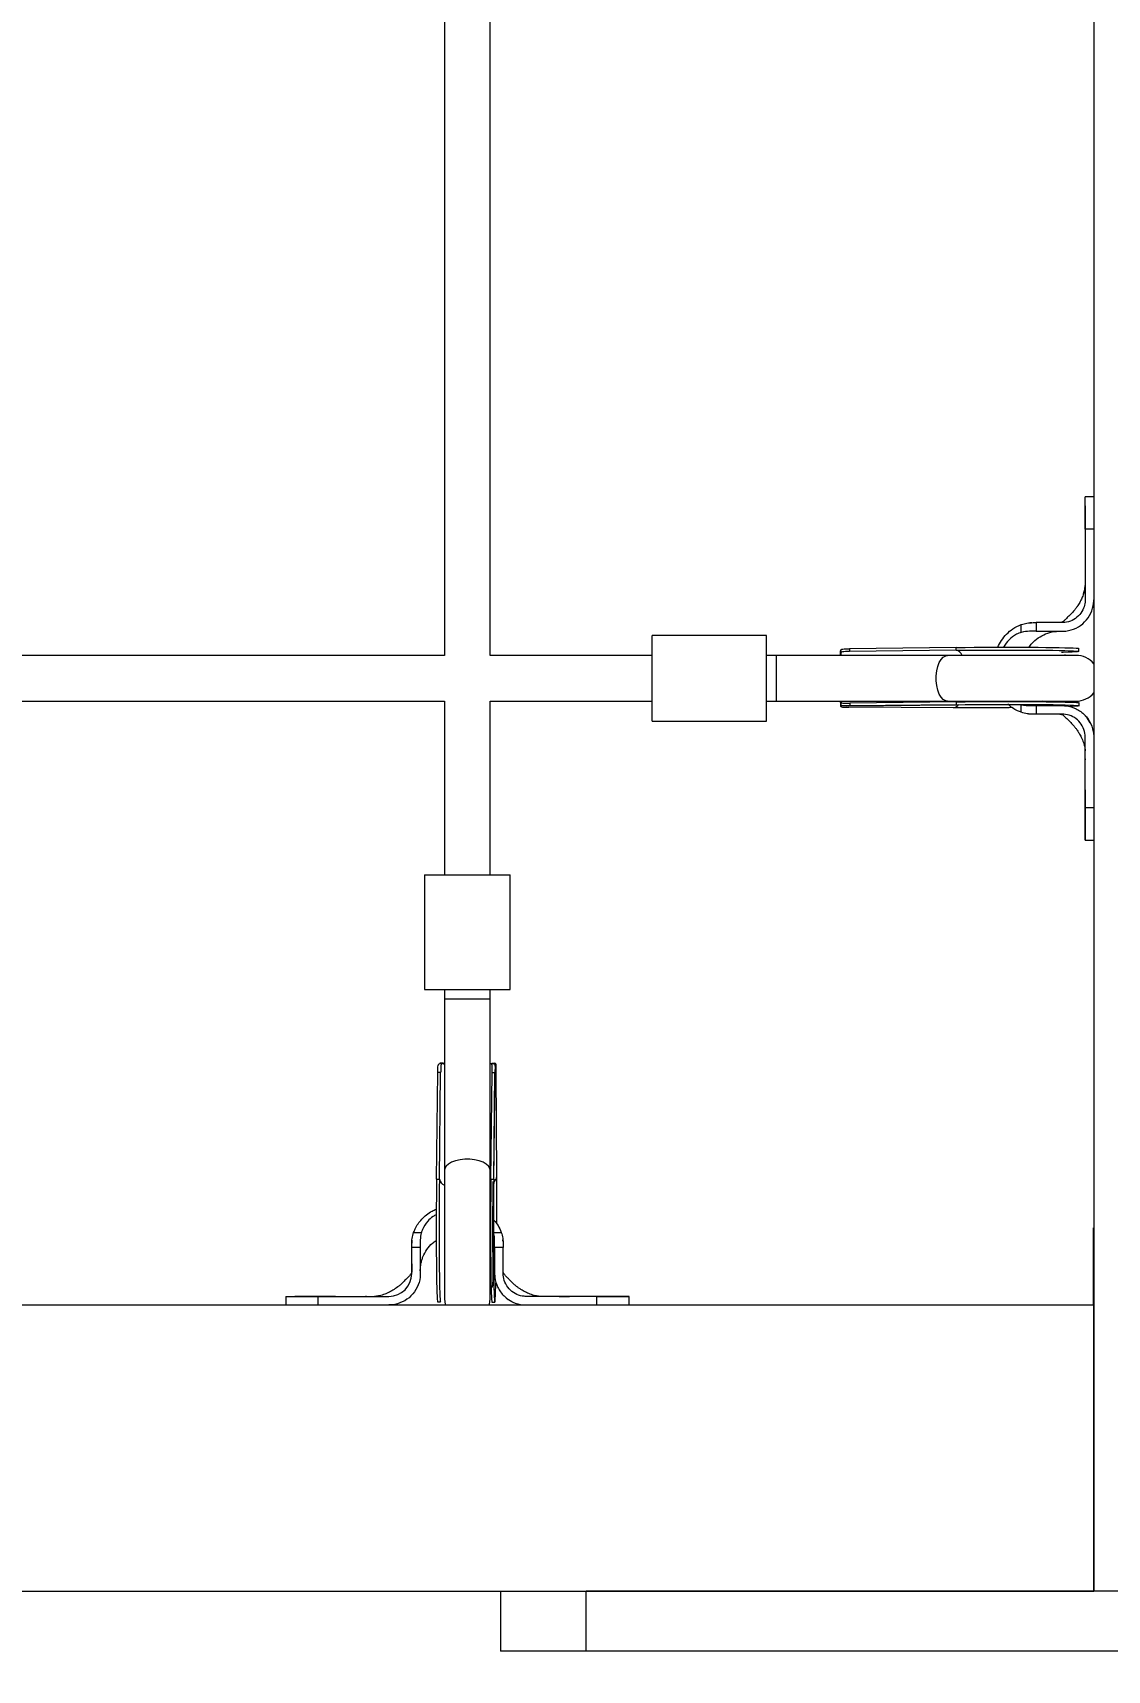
# Model space of a CAD drawing. Header units: millimetres. Extents: x -6879 to 7341, y -8047 to 7187.
# Drawn here: x -3356 to -2981, y -1564 to -991 of the extents above; entities that cross this region are included whole.
import ezdxf

# ---------------------------------------------------------------- set-up
doc = ezdxf.new("R2010")
doc.units = ezdxf.units.MM
for name, color, linetype in [('DIKOM_ОБЪЕКТ', 7, 'Continuous'), ('DIKOM_РАЗМЕР_ЗОНА', 7, 'Continuous'), ('DIKOM_РАЗМЕР_ОБЪЕКТА', 7, 'Continuous')]:
    doc.layers.add(name, color=color, linetype=linetype)
doc.styles.add('style1', font='arial.ttf', dxfattribs={"width": 0.8})
doc.dimstyles.new('1-50', dxfattribs={"dimtxt": 300, "dimasz": 200, "dimexe": 100, "dimexo": 0, "dimgap": 100, "dimtad": 0, "dimdec": 0, "dimtxsty": 'style1', "dimcen": 0, "dimclrd": 7, "dimclre": 7, "dimadec": 1, "dimazin": 2, "dimtfac": 1, "dimtdec": 0, "dimtmove": 1, "dimatfit": 3, "dimfxl": 0, "dimlwd": 25, "dimlwe": 18, "dimarcsym": 0})

# ---------------------------------------------------------------- blocks, each defined once
blk = doc.blocks.new('*D20')
at = {"layer": 'Defpoints', "color": 0, "transparency": 16777216}
for p in [(-335.47, 4138.44), (-5198.79, -5966.88), (-1568.13, -5966.88)]:
    blk.add_point(p, dxfattribs=at)
at = {"layer": 'DIKOM_РАЗМЕР_ОБЪЕКТА', "color": 7, "lineweight": 18, "transparency": 16777216}
for p, q in [((-335.47, 4138.44), (-5298.79, 4138.44)), ((-1568.13, -5966.88), (-5298.79, -5966.88))]:
    blk.add_line(p, q, dxfattribs=at)
at = {"layer": 'DIKOM_РАЗМЕР_ОБЪЕКТА', "color": 7, "lineweight": 25, "transparency": 16777216}
for p, q in [((-5198.79, 3938.44), (-5198.79, -81.84)), ((-5198.79, -5766.88), (-5198.79, -1161.62))]:
    blk.add_line(p, q, dxfattribs=at)
at = {"layer": 'DIKOM_РАЗМЕР_ОБЪЕКТА', "color": 7, "transparency": 16777216}
for points in [[(-5232.12, 3938.44), (-5165.46, 3938.44), (-5198.79, 4138.44)], [(-5232.12, -5766.88), (-5165.46, -5766.88), (-5198.79, -5966.88)]]:
    blk.add_solid(points, dxfattribs=at)
at = {"layer": 'DIKOM_РАЗМЕР_ОБЪЕКТА', "color": 0, "transparency": 16777216, "insert": (-5198.79, -621.73), "char_height": 300, "attachment_point": 5, "rotation": 90, "style": 'style1'}
blk.add_mtext('10100', dxfattribs=at)
blk = doc.blocks.new('*D19')
at = {"layer": 'Defpoints', "color": 0, "transparency": 16777216}
for p in [(5624.04, 6094.27), (-4435.35, 2864.29), (5624.04, -2640.11)]:
    blk.add_point(p, dxfattribs=at)
at = {"layer": 'DIKOM_РАЗМЕР_ОБЪЕКТА', "color": 7, "lineweight": 18, "transparency": 16777216}
for p, q in [((-4435.35, 2864.29), (-4435.35, 6194.27)), ((5624.04, -2640.11), (5624.04, 6194.27))]:
    blk.add_line(p, q, dxfattribs=at)
at = {"layer": 'DIKOM_РАЗМЕР_ОБЪЕКТА', "color": 7, "lineweight": 25, "transparency": 16777216}
for p, q in [((-4235.35, 6094.27), (2113.67, 6094.27)), ((5424.04, 6094.27), (3193.46, 6094.27))]:
    blk.add_line(p, q, dxfattribs=at)
at = {"layer": 'DIKOM_РАЗМЕР_ОБЪЕКТА', "color": 7, "transparency": 16777216}
for points in [[(-4235.35, 6127.6), (-4235.35, 6060.94), (-4435.35, 6094.27)], [(5424.04, 6127.6), (5424.04, 6060.94), (5624.04, 6094.27)]]:
    blk.add_solid(points, dxfattribs=at)
at = {"layer": 'DIKOM_РАЗМЕР_ОБЪЕКТА', "color": 0, "transparency": 16777216, "insert": (2653.56, 6094.27), "char_height": 300, "attachment_point": 5, "style": 'style1'}
blk.add_mtext('10100', dxfattribs=at)
blk = doc.blocks.new('*D18')
at = {"layer": 'Defpoints', "color": 0, "transparency": 16777216}
for p in [(-342.29, 5666.7), (-6681.79, -8047.27), (-1651.48, -8047.27)]:
    blk.add_point(p, dxfattribs=at)
at = {"layer": 'DIKOM_РАЗМЕР_ЗОНА', "color": 7, "lineweight": 18, "transparency": 16777216}
for p, q in [((-342.29, 5666.7), (-6781.79, 5666.7)), ((-1651.48, -8047.27), (-6781.79, -8047.27))]:
    blk.add_line(p, q, dxfattribs=at)
at = {"layer": 'DIKOM_РАЗМЕР_ЗОНА', "color": 7, "lineweight": 25, "transparency": 16777216}
for p, q in [((-6681.79, 5466.7), (-6681.79, -340.84)), ((-6681.79, -7847.27), (-6681.79, -1420.62))]:
    blk.add_line(p, q, dxfattribs=at)
at = {"layer": 'DIKOM_РАЗМЕР_ЗОНА', "color": 7, "transparency": 16777216}
for points in [[(-6715.12, 5466.7), (-6648.46, 5466.7), (-6681.79, 5666.7)], [(-6715.12, -7847.27), (-6648.46, -7847.27), (-6681.79, -8047.27)]]:
    blk.add_solid(points, dxfattribs=at)
at = {"layer": 'DIKOM_РАЗМЕР_ЗОНА', "color": 0, "transparency": 16777216, "insert": (-6681.79, -880.73), "char_height": 300, "attachment_point": 5, "rotation": 90, "style": 'style1'}
blk.add_mtext('13700', dxfattribs=at)
blk = doc.blocks.new('*D17')
at = {"layer": 'Defpoints', "color": 0, "transparency": 16777216}
for p in [(-5935.35, 6990.27), (-5935.35, 998.27), (7340.79, -2830.86)]:
    blk.add_point(p, dxfattribs=at)
at = {"layer": 'DIKOM_РАЗМЕР_ЗОНА', "color": 7, "lineweight": 18, "transparency": 16777216}
for p, q in [((-5935.35, 998.27), (-5935.35, 7090.27)), ((7340.79, -2830.86), (7340.79, 7090.27))]:
    blk.add_line(p, q, dxfattribs=at)
at = {"layer": 'DIKOM_РАЗМЕР_ЗОНА', "color": 7, "lineweight": 25, "transparency": 16777216}
for p, q in [((-5735.35, 6990.27), (2016.67, 6990.27)), ((7140.79, 6990.27), (3096.46, 6990.27))]:
    blk.add_line(p, q, dxfattribs=at)
at = {"layer": 'DIKOM_РАЗМЕР_ЗОНА', "color": 7, "transparency": 16777216}
for points in [[(-5735.35, 7023.6), (-5735.35, 6956.94), (-5935.35, 6990.27)], [(7140.79, 7023.6), (7140.79, 6956.94), (7340.79, 6990.27)]]:
    blk.add_solid(points, dxfattribs=at)
at = {"layer": 'DIKOM_РАЗМЕР_ЗОНА', "color": 0, "transparency": 16777216, "insert": (2556.56, 6990.27), "char_height": 300, "attachment_point": 5, "style": 'style1'}
blk.add_mtext('13300', dxfattribs=at)

msp = doc.modelspace()

# ---------------------------------------------------------------- linework, layer by layer
at = {"layer": 'DIKOM_ОБЪЕКТ', "color": 7, "linetype": 'Continuous', "lineweight": 15}
for p, q in [((-2985.35, -235.82), (-2985.35, -1535.82)), ((-3212.47, -924.7), (-3212.47, -1208.7)), ((-3196.47, -1208.7), (-3196.47, -924.7)), ((-2985.35, -1153.25), (-2988.35, -1153.25)), ((-2988.35, -1160.39), (-2988.35, -1153.27)), ((-2988.35, -1164.53), (-2988.35, -1189.24)), ((-2985.35, -1164.53), (-2988.35, -1164.53)), ((-3099.81, -1201.7), (-3139.81, -1201.7)), ((-3139.81, -1231.7), (-3139.81, -1201.7)), ((-3099.81, -1231.7), (-3099.81, -1201.7)), ((-3010.7, -1200.64), (-3010.7, -1197.92)), ((-3006.98, -1197.28), (-3007.7, -1197.3)), ((-3007, -1197.28), (-3007.7, -1197.34)), ((-3005.49, -1197.25), (-3005.49, -1200.25)), ((-2997.35, -1197.25), (-3005.49, -1197.25)), ((-3005.49, -1200.25), (-2997.35, -1200.25)), ((-2996.35, -1197.25), (-2997.35, -1197.25)), ((-2997.35, -1200.25), (-2996.35, -1200.25)), ((-3074.02, -1207.22), (-3074.02, -1208.27)), ((-3073.86, -1207), (-3073.85, -1208.06)), ((-3033.49, -1205.93), (-3070.76, -1206.37)), ((-3070.76, -1206.37), (-3070.75, -1207.37)), ((-3033.49, -1206.93), (-3070.75, -1207.37)), ((-3033.49, -1206.93), (-3033.49, -1205.93)), ((-2990.53, -1207.31), (-2990.53, -1206.31)), ((-3212.47, -1208.7), (-3496.47, -1208.7)), ((-3139.81, -1208.7), (-3196.47, -1208.7)), ((-3096.36, -1208.7), (-3099.81, -1208.7)), ((-3036.5, -1208.7), (-3096.36, -1208.7)), ((-3096.36, -1224.7), (-3096.36, -1208.7)), ((-2991.53, -1208.7), (-3036.5, -1208.7)), ((-3496.47, -1224.7), (-3212.47, -1224.7)), ((-3212.47, -1224.7), (-3212.47, -1285.47)), ((-3196.47, -1285.47), (-3196.47, -1224.7)), ((-3196.47, -1224.7), (-3139.81, -1224.7)), ((-3099.81, -1224.7), (-3096.36, -1224.7)), ((-3096.36, -1224.7), (-3036.5, -1224.7)), ((-3073.79, -1224.87), (-3073.79, -1225.94)), ((-3033.42, -1224.93), (-3070.68, -1225.37)), ((-3036.5, -1224.7), (-2991.53, -1224.7)), ((-3033.41, -1225.93), (-3033.42, -1224.93)), ((-3033.27, -1224.93), (-3032.68, -1224.77)), ((-3031.87, -1224.7), (-3031.98, -1224.91)), ((-3003.02, -1224.88), (-3003.36, -1224.7)), ((-3073.95, -1225.25), (-3073.95, -1226.3)), ((-3071.72, -1226.38), (-3033.33, -1225.93)), ((-3034.39, -1227.02), (-3071.07, -1226.83)), ((-3070.68, -1225.37), (-3070.68, -1226.37)), ((-3033.41, -1225.93), (-3070.68, -1226.37)), ((-3033.33, -1225.93), (-3033.41, -1225.93)), ((-3010.7, -1228.59), (-3010.7, -1225.87)), ((-3008.12, -1229.16), (-3007.43, -1229.19)), ((-3005.49, -1226.25), (-3005.49, -1229.25)), ((-3005.49, -1226.25), (-2997.35, -1226.25)), ((-2997.35, -1229.25), (-3005.49, -1229.25)), ((-2997.35, -1226.25), (-2996.35, -1226.25)), ((-2996.35, -1229.25), (-2997.35, -1229.25)), ((-2990.45, -1226.31), (-2990.46, -1225.31)), ((-2987.56, -1230.63), (-2988.31, -1229.82)), ((-2986.6, -1232.28), (-2987.65, -1230.52)), ((-3139.81, -1231.7), (-3099.81, -1231.7)), ((-2988.35, -1261.97), (-2988.35, -1237.25)), ((-2985.35, -1261.97), (-2988.35, -1261.97)), ((-2988.35, -1264.76), (-2988.35, -1266.03)), ((-2988.35, -1267.97), (-2988.35, -1273.24)), ((-2988.35, -1273.25), (-2985.35, -1273.25)), ((-3219.47, -1285.47), (-3219.47, -1325.47)), ((-3219.47, -1285.47), (-3204.47, -1285.47)), ((-3204.47, -1285.47), (-3189.47, -1285.47)), ((-3189.47, -1325.47), (-3189.47, -1285.47)), ((-3219.47, -1325.47), (-3204.47, -1325.47)), ((-3212.47, -1325.47), (-3212.47, -1328.92)), ((-3204.47, -1325.47), (-3189.47, -1325.47)), ((-3196.47, -1328.92), (-3196.47, -1325.47)), ((-3212.47, -1328.92), (-3212.47, -1388.79)), ((-3196.47, -1328.92), (-3212.47, -1328.92)), ((-3196.47, -1388.79), (-3196.47, -1328.92)), ((-3215.24, -1391.8), (-3214.8, -1354.53)), ((-3213.8, -1354.53), (-3214.8, -1354.53)), ((-3214.24, -1391.8), (-3213.8, -1354.53)), ((-3213.1, -1351.43), (-3214.17, -1351.43)), ((-3212.9, -1351.27), (-3213.95, -1351.26)), ((-3195.23, -1351.5), (-3196.29, -1351.5)), ((-3196.24, -1391.87), (-3195.8, -1354.6)), ((-3194.87, -1351.34), (-3195.93, -1351.33)), ((-3194.8, -1354.61), (-3195.8, -1354.6)), ((-3195.24, -1391.96), (-3194.79, -1353.54)), ((-3195.24, -1391.87), (-3194.8, -1354.61)), ((-3194.15, -1390.9), (-3194.34, -1354.22)), ((-3212.47, -1388.79), (-3212.47, -1433.76)), ((-3196.47, -1433.76), (-3196.47, -1388.79)), ((-3215.24, -1391.8), (-3214.24, -1391.8)), ((-3196.26, -1393.3), (-3196.47, -1393.41)), ((-3196.4, -1392.61), (-3196.24, -1392.02)), ((-3196.24, -1391.87), (-3195.24, -1391.87)), ((-3195.24, -1391.87), (-3195.24, -1391.96)), ((-3196.47, -1404.91), (-3196.34, -1405.02)), ((-3223.87, -1413.47), (-3223.89, -1414.17)), ((-3223.86, -1413.19), (-3223.87, -1413.97)), ((-3223.25, -1410.47), (-3220.53, -1410.47)), ((-3195.3, -1410.47), (-3192.59, -1410.47)), ((-3192, -1413.56), (-3192.01, -1412.99)), ((-2985.46, -1435.82), (-2985.46, -1408.82)), ((-2985.35, -1408.82), (-2985.46, -1408.82)), ((-3220.92, -1415.68), (-3223.92, -1415.68)), ((-3223.92, -1423.82), (-3223.92, -1415.68)), ((-3220.92, -1415.68), (-3220.92, -1423.82)), ((-3196.47, -1417.81), (-3196.32, -1418.09)), ((-3194.92, -1415.68), (-3194.92, -1423.82)), ((-3191.92, -1415.68), (-3194.92, -1415.68)), ((-3191.92, -1423.82), (-3191.92, -1415.68)), ((-3223.92, -1424.82), (-3223.92, -1423.82)), ((-3220.92, -1423.82), (-3220.92, -1424.82)), ((-3194.92, -1423.82), (-3194.92, -1424.82)), ((-3191.92, -1424.82), (-3191.92, -1423.82)), ((-2985.35, -1435.82), (-2985.35, -1421.89)), ((-2985.35, -1535.82), (-2985.35, -1425.82)), ((-4335.35, -1435.82), (-2985.35, -1435.82)), ((-3267.92, -1432.82), (-3267.92, -1435.82)), ((-3262.11, -1432.82), (-3264.84, -1432.82)), ((-3255.41, -1432.82), (-3262.04, -1432.82)), ((-3256.81, -1432.82), (-3257.21, -1432.82)), ((-3256.64, -1435.82), (-3256.64, -1432.82)), ((-3256.64, -1432.82), (-3231.92, -1432.82)), ((-3214.86, -1434.76), (-3213.86, -1434.76)), ((-3195.86, -1434.83), (-3194.86, -1434.83)), ((-3191.35, -1432.86), (-3191.03, -1433.16)), ((-3190.65, -1433.52), (-3188.89, -1434.57)), ((-3159.2, -1432.82), (-3183.92, -1432.82)), ((-3159.2, -1435.82), (-3159.2, -1432.82)), ((-3154.51, -1432.82), (-3151.4, -1432.82)), ((-3154.28, -1432.82), (-3152.04, -1432.82)), ((-3147.92, -1432.82), (-3153.2, -1432.82)), ((-3147.92, -1435.82), (-3147.92, -1432.82)), ((-2985.35, -1535.82), (-2985.35, -1435.82)), ((-2985.35, -1535.82), (-2985.35, -1435.82)), ((-2985.35, -1435.82), (-2985.35, -1535.82)), ((-4335.35, -1535.82), (-2985.35, -1535.82)), ((-3192.92, -1535.82), (-3192.92, -1556.82)), ((-3162.93, -1556.82), (-3162.93, -1535.82)), ((-2885.35, -1535.82), (-3162.93, -1535.82)), ((-3162.93, -1556.82), (-3192.92, -1556.82)), ((-2885.35, -1556.82), (-3162.93, -1556.82))]:
    msp.add_line(p, q, dxfattribs=at)
at = {"layer": 'DIKOM_ОБЪЕКТ', "color": 7, "linetype": 'Continuous', "lineweight": 15, "flags": 128}
for points in [[(-3033.49, -1205.93), (-3030.36, -1205.9), (-3027.13, -1205.87), (-3023.83, -1205.85), (-3020.51, -1205.84), (-3017.2, -1205.83), (-3013.94, -1205.83), (-3010.77, -1205.84), (-3007.72, -1205.85), (-3004.82, -1205.87), (-3002.13, -1205.9), (-2999.65, -1205.93), (-2997.42, -1205.97), (-2995.48, -1206.01), (-2993.83, -1206.06), (-2992.5, -1206.11), (-2991.5, -1206.17), (-2990.85, -1206.23), (-2990.55, -1206.29), (-2990.53, -1206.31)], [(-3033.49, -1206.93), (-3030.36, -1206.9), (-3027.12, -1206.87), (-3023.83, -1206.85), (-3020.51, -1206.84), (-3017.2, -1206.83), (-3013.94, -1206.83), (-3010.76, -1206.84), (-3007.71, -1206.85), (-3004.82, -1206.87), (-3002.12, -1206.9), (-2999.65, -1206.93), (-2997.42, -1206.97), (-2995.47, -1207.01), (-2993.82, -1207.06), (-2992.49, -1207.11), (-2991.5, -1207.17), (-2990.85, -1207.23), (-2990.55, -1207.29), (-2990.6, -1207.35), (-2991.02, -1207.42), (-2991.78, -1207.48), (-2992.89, -1207.55), (-2994.32, -1207.61), (-2996.07, -1207.67), (-2996.65, -1207.69)], [(-3036.5, -1224.7), (-3037.14, -1224.59), (-3037.97, -1224.13), (-3038.74, -1223.32), (-3039.39, -1222.2), (-3039.92, -1220.82), (-3040.28, -1219.25), (-3040.46, -1217.56), (-3040.46, -1215.83), (-3040.28, -1214.14), (-3039.92, -1212.57), (-3039.39, -1211.2), (-3038.74, -1210.08), (-3037.97, -1209.27), (-3037.14, -1208.8), (-3036.5, -1208.7)], [(-3033.42, -1224.93), (-3030.29, -1224.9), (-3027.05, -1224.87), (-3023.76, -1224.85), (-3020.44, -1224.83), (-3017.13, -1224.83), (-3013.87, -1224.83), (-3010.69, -1224.83), (-3007.64, -1224.85), (-3004.75, -1224.87), (-3002.05, -1224.89), (-2999.57, -1224.92), (-2997.35, -1224.96), (-2995.4, -1225.01), (-2993.75, -1225.06), (-2992.42, -1225.11), (-2991.43, -1225.17), (-2990.78, -1225.22), (-2990.48, -1225.29), (-2990.46, -1225.31)], [(-3032.68, -1224.77), (-3032.67, -1224.76), (-3032.55, -1224.7)], [(-3013.76, -1226.97), (-3014.9, -1226.98), (-3018.18, -1227), (-3021.5, -1227.02), (-3024.82, -1227.03), (-3028.1, -1227.03), (-3031.3, -1227.03), (-3034.39, -1227.02)], [(-3033.41, -1225.93), (-3030.28, -1225.9), (-3027.05, -1225.87), (-3023.75, -1225.85), (-3020.43, -1225.83), (-3017.12, -1225.83), (-3013.86, -1225.83), (-3010.69, -1225.83), (-3007.64, -1225.85), (-3004.75, -1225.87), (-3002.05, -1225.89), (-2999.57, -1225.92), (-2997.35, -1225.96), (-2995.4, -1226.01), (-2993.75, -1226.06), (-2992.42, -1226.11), (-2991.42, -1226.17), (-2990.77, -1226.22), (-2990.47, -1226.29), (-2990.53, -1226.35), (-2990.94, -1226.41), (-2991.71, -1226.48), (-2992.81, -1226.54), (-2993.55, -1226.58)], [(-2988.36, -1244.91), (-2988.37, -1245.06), (-2988.37, -1245.21)], [(-3196.47, -1388.79), (-3196.58, -1388.14), (-3197.04, -1387.31), (-3197.85, -1386.55), (-3198.97, -1385.89), (-3200.35, -1385.37), (-3201.92, -1385.01), (-3203.61, -1384.82), (-3205.34, -1384.82), (-3207.03, -1385.01), (-3208.6, -1385.37), (-3209.97, -1385.89), (-3211.09, -1386.55), (-3211.9, -1387.31), (-3212.37, -1388.14), (-3212.47, -1388.79)], [(-3194.17, -1407.42), (-3194.17, -1407.11), (-3194.15, -1403.79), (-3194.14, -1400.47), (-3194.14, -1397.19), (-3194.14, -1393.99), (-3194.15, -1390.9)], [(-3215.24, -1391.8), (-3215.27, -1394.93), (-3215.3, -1398.16), (-3215.32, -1401.45), (-3215.33, -1404.78), (-3215.34, -1408.09), (-3215.34, -1411.35), (-3215.33, -1414.52), (-3215.32, -1417.57), (-3215.3, -1420.46), (-3215.27, -1423.16), (-3215.24, -1425.64), (-3215.2, -1427.86), (-3215.16, -1429.81), (-3215.11, -1431.46), (-3215.06, -1432.79), (-3215, -1433.78), (-3214.94, -1434.44), (-3214.88, -1434.74), (-3214.86, -1434.76)], [(-3214.24, -1391.8), (-3214.27, -1394.93), (-3214.3, -1398.16), (-3214.32, -1401.46), (-3214.33, -1404.78), (-3214.34, -1408.09), (-3214.34, -1411.35), (-3214.33, -1414.52), (-3214.32, -1417.57), (-3214.3, -1420.47), (-3214.27, -1423.17), (-3214.24, -1425.64), (-3214.2, -1427.87), (-3214.16, -1429.81), (-3214.11, -1431.46), (-3214.06, -1432.79), (-3214, -1433.79), (-3213.94, -1434.44), (-3213.88, -1434.74), (-3213.86, -1434.76)], [(-3196.47, -1392.74), (-3196.41, -1392.62), (-3196.4, -1392.61)], [(-3196.24, -1391.87), (-3196.27, -1395), (-3196.3, -1398.23), (-3196.32, -1401.53), (-3196.34, -1404.85), (-3196.34, -1408.16), (-3196.34, -1411.42), (-3196.34, -1414.59), (-3196.32, -1417.64), (-3196.3, -1420.54), (-3196.28, -1423.24), (-3196.24, -1425.71), (-3196.21, -1427.94), (-3196.16, -1429.88), (-3196.11, -1431.53), (-3196.06, -1432.86), (-3196, -1433.86), (-3195.94, -1434.51), (-3195.88, -1434.81), (-3195.86, -1434.83)], [(-3195.24, -1391.87), (-3195.27, -1395), (-3195.3, -1398.24), (-3195.32, -1401.53), (-3195.34, -1404.85), (-3195.34, -1408.16), (-3195.34, -1411.43), (-3195.34, -1414.6), (-3195.32, -1417.65), (-3195.3, -1420.54), (-3195.28, -1423.24), (-3195.24, -1425.72), (-3195.21, -1427.94), (-3195.16, -1429.89), (-3195.11, -1431.54), (-3195.06, -1432.87), (-3195, -1433.86), (-3194.94, -1434.51), (-3194.88, -1434.81), (-3194.82, -1434.76), (-3194.75, -1434.34), (-3194.69, -1433.58), (-3194.63, -1432.48), (-3194.56, -1431.04), (-3194.5, -1429.29), (-3194.47, -1428.07)], [(-3212.47, -1433.76), (-3212.27, -1435.54), (-3212.2, -1435.82)], [(-3196.74, -1435.82), (-3196.67, -1435.54), (-3196.47, -1433.76)]]:
    msp.add_lwpolyline(points, dxfattribs=at)
at = {"layer": 'DIKOM_ОБЪЕКТ', "color": 7, "linetype": 'Continuous', "lineweight": 15}
for centre, radius, start, end in [((-3034.05, -1209.74), 2.86, 21.3439, 78.6417), ((-2991.53, -1216.7), 8, 39.4296, 90), ((-2991.53, -1216.7), 8, 270, 320.5704), ((-3034.82, -1224.33), 2.72, 279.1864, 326.879), ((-3196.82, -1390.47), 2.7, 303.454, 350.909), ((-3211.43, -1391.24), 2.86, 191.3727, 248.6094), ((-3231.92, -1424.82), 8, 270.0008, 0), ((-2975.35, -1425.82), 10, 180, 180.2303)]:
    msp.add_arc(centre, radius, start, end, dxfattribs=at)
for points, knots in [([(-2988.35, -1164.53), (-2988.35, -1164.45), (-2988.35, -1164.04), (-2988.35, -1162.32), (-2988.35, -1159.91), (-2988.35, -1157.37), (-2988.35, -1155.53), (-2988.35, -1154.2), (-2988.35, -1153.39), (-2988.35, -1153.31), (-2988.35, -1153.27)], [0, 0, 0, 0, 0.012375, 0.06189, 0.261123, 0.409634, 0.562452, 0.710964, 0.863782, 1, 1, 1, 1]), ([(-2988.35, -1156.36), (-2988.35, -1157.27), (-2988.35, -1160.4), (-2988.35, -1163.54), (-2988.35, -1165.76)], [0, 0, 0, 0, 0.29165, 1, 1, 1, 1]), ([(-2988.35, -1163.88), (-2988.35, -1164.81), (-2988.35, -1166.77), (-2988.35, -1169.27), (-2988.35, -1170.57)], [0, 0, 0, 0, 0.477553, 1, 1, 1, 1]), ([(-2988.91, -1187.12), (-2988.75, -1186.61), (-2988.39, -1185.44), (-2988.33, -1183.69), (-2988.4, -1185.32), (-2988.74, -1186.7), (-2989.29, -1188.29), (-2990.01, -1189.78), (-2990.74, -1191.03), (-2991.51, -1192.14), (-2992.24, -1193.09), (-2993.19, -1194.14), (-2994.33, -1195.2), (-2995.2, -1196.11), (-2995.92, -1196.77), (-2996.36, -1197.08), (-2996.57, -1197.16), (-2996.62, -1197.17), (-2996.65, -1197.19), (-2996.67, -1197.19), (-2996.7, -1197.2), (-2996.78, -1197.23), (-2996.79, -1197.23), (-2996.89, -1197.25), (-2996.93, -1197.25), (-2997.25, -1197.26), (-2997.66, -1197.25), (-2998, -1197.25)], [0, 0, 0, 0, 0.089749, 0.20445, 0.303184, 0.39387, 0.474871, 0.543072, 0.60885, 0.64829, 0.690746, 0.742348, 0.806851, 0.859975, 0.892266, 0.907543, 0.91024, 0.911312, 0.912238, 0.913106, 0.914007, 0.916055, 0.929827, 0.940395, 0.946547, 0.953822, 1, 1, 1, 1]), ([(-2988.37, -1183.82), (-2988.37, -1183.89), (-2988.37, -1184.02), (-2988.37, -1184.16), (-2988.37, -1184.22)], [0, 0, 0, 0, 0.498422, 1, 1, 1, 1]), ([(-2988.35, -1189.24), (-2988.35, -1189.33), (-2988.36, -1189.79), (-2988.48, -1191), (-2989.1, -1192.94), (-2990.61, -1195.04), (-2992.85, -1196.61), (-2994.89, -1197.2), (-2996.07, -1197.24), (-2996.35, -1197.25)], [0, 0, 0, 0, 0.022082, 0.110618, 0.289024, 0.50289, 0.717731, 0.931843, 1, 1, 1, 1]), ([(-2996.35, -1200.25), (-2996.27, -1200.25), (-2995.84, -1200.25), (-2994.19, -1200.13), (-2991.44, -1199.33), (-2988.38, -1197.14), (-2986.23, -1194.06), (-2985.42, -1191.25), (-2985.36, -1189.64), (-2985.35, -1189.25)], [0, 0, 0, 0, 0.014799, 0.074106, 0.28878, 0.503452, 0.718032, 0.933086, 1, 1, 1, 1]), ([(-3018.91, -1205.84), (-3018.91, -1205.83), (-3018.57, -1205), (-3017.64, -1203.4), (-3015.91, -1201.21), (-3013.61, -1199.21), (-3011.72, -1198.37), (-3010.7, -1197.92)], [0, 0, 0, 0, 0.000754, 0.227674, 0.470677, 0.713451, 1, 1, 1, 1]), ([(-3010.7, -1200.64), (-3011.28, -1200.85), (-3012.86, -1201.42), (-3015.14, -1203.11), (-3016.35, -1204.92), (-3016.95, -1205.83)], [0, 0, 0, 0, 0.222959, 0.608945, 1, 1, 1, 1]), ([(-3010.7, -1197.92), (-3010.04, -1197.72), (-3008.7, -1197.33), (-3007.29, -1197.28), (-3006.57, -1197.25)], [0, 0, 0, 0, 0.491627, 1, 1, 1, 1]), ([(-3005.49, -1200.25), (-3005.57, -1200.25), (-3006, -1200.25), (-3006.76, -1200.26), (-3008.43, -1200.22), (-3009.73, -1200.46), (-3010.7, -1200.64)], [0, 0, 0, 0, 0.048411, 0.242207, 0.43601, 1, 1, 1, 1]), ([(-3007.94, -1205.85), (-3007.63, -1205.38), (-3006.77, -1204.11), (-3004.81, -1202.49), (-3002.18, -1201.05), (-2999.67, -1200.39), (-2998.02, -1200.26), (-2997.41, -1200.25), (-2997.34, -1200.25)], [0, 0, 0, 0, 0.134965, 0.367153, 0.60268, 0.852672, 0.983491, 1, 1, 1, 1]), ([(-3006.57, -1197.25), (-3006.48, -1197.25), (-3006.12, -1197.25), (-3005.76, -1197.25), (-3005.49, -1197.25)], [0, 0, 0, 0, 0.256702, 1, 1, 1, 1]), ([(-3073.79, -1206.97), (-3073.86, -1206.99), (-3074.11, -1207.06), (-3074.06, -1207.28), (-3073.89, -1207.55), (-3073.86, -1207.59)], [0, 0, 0, 0, 0.252888, 0.872807, 1, 1, 1, 1]), ([(-3070.75, -1207.37), (-3071.25, -1207.38), (-3072.25, -1207.39), (-3073.3, -1207.45), (-3073.85, -1207.71), (-3073.91, -1208.12), (-3073.69, -1208.55), (-3073.61, -1208.71)], [0, 0, 0, 0, 0.224315, 0.448653, 0.670005, 0.880394, 1, 1, 1, 1]), ([(-3073.8, -1207), (-3073.8, -1206.88), (-3073.81, -1206.6), (-3073.23, -1206.45), (-3072.21, -1206.39), (-3071.25, -1206.38), (-3070.76, -1206.37)], [0, 0, 0, 0, 0.189933, 0.454969, 0.723292, 1, 1, 1, 1]), ([(-3073.84, -1208.7), (-3073.9, -1208.6), (-3074.02, -1208.4), (-3073.98, -1208.32), (-3073.96, -1208.27)], [0, 0, 0, 0, 0.485318, 1, 1, 1, 1]), ([(-2995.52, -1208.7), (-2995.51, -1208.69), (-2995.36, -1208.56), (-2995.3, -1208.45), (-2995.35, -1208.38), (-2995.37, -1208.36)], [0, 0, 0, 0, 0.023995, 0.648705, 1, 1, 1, 1]), ([(-3073.9, -1225.25), (-3073.91, -1225.16), (-3073.94, -1225.04), (-3073.8, -1224.8), (-3073.75, -1224.71)], [0, 0, 0, 0, 0.634269, 1, 1, 1, 1]), ([(-3073.73, -1224.87), (-3073.73, -1224.98), (-3073.74, -1225.26), (-3073.19, -1225.37), (-3072.19, -1225.39), (-3071.2, -1225.38), (-3070.68, -1225.37)], [0, 0, 0, 0, 0.1807567, 0.4417855, 0.7056761, 1, 1, 1, 1]), ([(-3073.79, -1225.91), (-3073.83, -1225.99), (-3074.03, -1226.32), (-3073.91, -1226.6), (-3073.35, -1226.79), (-3072.37, -1226.82), (-3071.48, -1226.83), (-3071.07, -1226.83)], [0, 0, 0, 0, 0.0815706, 0.3242192, 0.5542163, 0.7890794, 1, 1, 1, 1]), ([(-3070.68, -1226.37), (-3071.18, -1226.37), (-3072.18, -1226.39), (-3073.21, -1226.38), (-3073.75, -1226.27), (-3073.74, -1226.02), (-3073.73, -1225.94)], [0, 0, 0, 0, 0.28222, 0.564505, 0.843704, 1, 1, 1, 1]), ([(-3010.7, -1228.59), (-3011.13, -1228.41), (-3012.82, -1227.75), (-3014.45, -1226.7), (-3015.4, -1225.66), (-3015.44, -1225.62)], [0, 0, 0, 0, 0.250104, 0.969395, 1, 1, 1, 1]), ([(-3010.7, -1225.87), (-3010.62, -1225.89), (-3010.22, -1226.01), (-3009.16, -1226.23), (-3007.49, -1226.26), (-3006.16, -1226.25), (-3005.49, -1226.25)], [0, 0, 0, 0, 0.04844, 0.242205, 0.618964, 1, 1, 1, 1]), ([(-3006.57, -1229.25), (-3007.26, -1229.23), (-3008.68, -1229.18), (-3010.02, -1228.79), (-3010.7, -1228.59)], [0, 0, 0, 0, 0.492159, 1, 1, 1, 1]), ([(-3005.49, -1229.25), (-3005.58, -1229.25), (-3005.94, -1229.25), (-3006.3, -1229.25), (-3006.57, -1229.25)], [0, 0, 0, 0, 0.256137, 1, 1, 1, 1]), ([(-2997.29, -1226.25), (-2997.38, -1226.25), (-2997.55, -1226.25), (-2997.88, -1226.24), (-2998.56, -1226.2), (-2999.34, -1226.15), (-2999.93, -1225.97), (-3000.07, -1225.92)], [0, 0, 0, 0, 0.102389, 0.1897131, 0.3507477, 0.838051, 1, 1, 1, 1]), ([(-2997.17, -1229.25), (-2997.08, -1229.25), (-2996.9, -1229.25), (-2996.86, -1229.27), (-2996.81, -1229.27), (-2996.73, -1229.29), (-2996.69, -1229.3), (-2996.67, -1229.31), (-2996.63, -1229.33), (-2996.57, -1229.35), (-2996.32, -1229.44), (-2995.63, -1229.98), (-2994.72, -1230.89), (-2993.46, -1232.08), (-2992.45, -1233.17), (-2991.74, -1234.05), (-2991.08, -1234.97), (-2990.38, -1236.07), (-2989.61, -1237.49), (-2988.9, -1239.24), (-2988.42, -1241.06), (-2988.37, -1241.76), (-2988.35, -1242.12)], [0, 0, 0, 0, 0.018194, 0.034398, 0.052857, 0.056721, 0.058314, 0.059779, 0.061263, 0.062957, 0.067437, 0.091978, 0.171063, 0.26864, 0.337576, 0.396368, 0.442789, 0.502189, 0.593503, 0.710965, 0.847914, 1, 1, 1, 1]), ([(-2996.35, -1226.25), (-2996.27, -1226.25), (-2995.84, -1226.26), (-2994.18, -1226.38), (-2991.42, -1227.18), (-2988.35, -1229.4), (-2986.2, -1232.49), (-2985.41, -1235.29), (-2985.36, -1236.89), (-2985.35, -1237.25)], [0, 0, 0, 0, 0.014799, 0.07411, 0.290025, 0.505958, 0.720946, 0.936008, 1, 1, 1, 1]), ([(-2988.35, -1237.25), (-2988.36, -1237.03), (-2988.39, -1235.91), (-2988.92, -1233.92), (-2990.43, -1231.64), (-2992.62, -1230.01), (-2994.72, -1229.32), (-2995.98, -1229.27), (-2996.35, -1229.25)], [0, 0, 0, 0, 0.054132, 0.268337, 0.482544, 0.697302, 0.912001, 1, 1, 1, 1]), ([(-2987.77, -1230.37), (-2987.81, -1230.32), (-2987.9, -1230.21), (-2988, -1230.09), (-2988.06, -1230.03)], [0, 0, 0, 0, 0.499817, 1, 1, 1, 1]), ([(-2988.35, -1255.65), (-2988.35, -1256.96), (-2988.35, -1259.47), (-2988.35, -1261.43), (-2988.35, -1262.36)], [0, 0, 0, 0, 0.522535, 1, 1, 1, 1]), ([(-2988.35, -1260.38), (-2988.35, -1261.68), (-2988.35, -1264.17), (-2988.35, -1266.5), (-2988.35, -1267.62)], [0, 0, 0, 0, 0.521846, 1, 1, 1, 1]), ([(-2988.35, -1273.23), (-2988.35, -1273.24), (-2988.35, -1273.33), (-2988.35, -1272.97), (-2988.35, -1272.12), (-2988.35, -1270.68), (-2988.35, -1268.75), (-2988.35, -1265.97), (-2988.35, -1263.48), (-2988.35, -1261.97)], [0, 0, 0, 0, 0.012296, 0.165143, 0.313683, 0.46653, 0.61507, 0.767918, 1, 1, 1, 1]), ([(-2988.35, -1264.98), (-2988.35, -1265.6), (-2988.35, -1266.81), (-2988.35, -1267.59), (-2988.35, -1267.97)], [0, 0, 0, 0, 0.507946, 1, 1, 1, 1]), ([(-3214.8, -1354.53), (-3214.79, -1354.03), (-3214.78, -1353.03), (-3214.71, -1352), (-3214.55, -1351.46), (-3214.27, -1351.48), (-3214.17, -1351.48)], [0, 0, 0, 0, 0.282218, 0.564509, 0.843703, 1, 1, 1, 1]), ([(-3213.6, -1351.43), (-3213.68, -1351.37), (-3213.85, -1351.26), (-3213.92, -1351.3), (-3213.95, -1351.32)], [0, 0, 0, 0, 0.48967, 1, 1, 1, 1]), ([(-3212.41, -1351.69), (-3212.59, -1351.61), (-3213.06, -1351.36), (-3213.48, -1351.45), (-3213.71, -1352.01), (-3213.78, -1353.03), (-3213.79, -1354.01), (-3213.8, -1354.53)], [0, 0, 0, 0, 0.13107, 0.354407, 0.560092, 0.768041, 1, 1, 1, 1]), ([(-3212.9, -1351.32), (-3212.83, -1351.3), (-3212.73, -1351.28), (-3212.53, -1351.4), (-3212.47, -1351.44)], [0, 0, 0, 0, 0.702039, 1, 1, 1, 1]), ([(-3195.8, -1354.6), (-3195.79, -1354.11), (-3195.78, -1353.11), (-3195.8, -1352.07), (-3195.92, -1351.53), (-3196.19, -1351.55), (-3196.29, -1351.55)], [0, 0, 0, 0, 0.281474, 0.563043, 0.840813, 1, 1, 1, 1]), ([(-3194.34, -1354.22), (-3194.34, -1353.74), (-3194.35, -1352.77), (-3194.4, -1351.78), (-3194.63, -1351.31), (-3194.95, -1351.29), (-3195.24, -1351.47), (-3195.29, -1351.5)], [0, 0, 0, 0, 0.241931, 0.483929, 0.723262, 0.952861, 1, 1, 1, 1]), ([(-3195.23, -1351.56), (-3195.13, -1351.56), (-3194.88, -1351.56), (-3194.79, -1352.14), (-3194.78, -1353.15), (-3194.8, -1354.12), (-3194.8, -1354.61)], [0, 0, 0, 0, 0.189935, 0.454981, 0.723248, 1, 1, 1, 1]), ([(-3195.89, -1429.66), (-3195.85, -1429.63), (-3195.71, -1429.54), (-3195.57, -1428.94), (-3195.47, -1427.74), (-3195.43, -1426.12), (-3195.43, -1424.4), (-3195.45, -1422.62), (-3195.47, -1420.78), (-3195.49, -1418.43), (-3195.5, -1415.5), (-3195.52, -1411.96), (-3195.52, -1408.21), (-3195.51, -1404.39), (-3195.49, -1400.62), (-3195.46, -1396.64), (-3195.43, -1394.03), (-3195.42, -1392.69)], [0, 0, 0, 0, 0.030799, 0.105481, 0.17611, 0.242227, 0.303474, 0.343123, 0.391124, 0.448869, 0.516358, 0.593588, 0.680553, 0.752198, 0.829322, 0.911923, 1, 1, 1, 1]), ([(-3223.25, -1410.47), (-3223.08, -1410.04), (-3222.42, -1408.35), (-3220.89, -1406.2), (-3218.76, -1404.26), (-3217.04, -1403.06), (-3215.83, -1402.53), (-3215.32, -1402.3)], [0, 0, 0, 0, 0.120601, 0.467446, 0.662795, 0.85824, 1, 1, 1, 1]), ([(-3215.33, -1404.23), (-3215.71, -1404.45), (-3216.82, -1405.07), (-3218.61, -1406.73), (-3219.94, -1408.71), (-3220.42, -1410.14), (-3220.53, -1410.47)], [0, 0, 0, 0, 0.155588, 0.454776, 0.872621, 1, 1, 1, 1]), ([(-3195.51, -1405.81), (-3195.02, -1406.35), (-3193.94, -1407.56), (-3193.05, -1409.21), (-3192.67, -1410.26), (-3192.59, -1410.47)], [0, 0, 0, 0, 0.391912, 0.875482, 1, 1, 1, 1]), ([(-3223.92, -1414.6), (-3223.89, -1413.9), (-3223.85, -1412.49), (-3223.45, -1411.15), (-3223.25, -1410.47)], [0, 0, 0, 0, 0.492148, 1, 1, 1, 1]), ([(-3220.53, -1410.47), (-3220.56, -1410.55), (-3220.67, -1410.96), (-3220.83, -1411.7), (-3220.91, -1412.54), (-3220.93, -1413.73), (-3220.92, -1414.72), (-3220.92, -1415.54), (-3220.92, -1415.68)], [0, 0, 0, 0, 0.048351, 0.242036, 0.435708, 0.532427, 0.919394, 1, 1, 1, 1]), ([(-3220.92, -1423.87), (-3220.91, -1423.44), (-3220.89, -1422.59), (-3220.7, -1421.34), (-3220.41, -1420.13), (-3219.82, -1418.43), (-3218.68, -1416.36), (-3217.06, -1414.4), (-3215.8, -1413.55), (-3215.33, -1413.23)], [0, 0, 0, 0, 0.102239, 0.203869, 0.303119, 0.399758, 0.634767, 0.8664, 1, 1, 1, 1]), ([(-3194.92, -1415.68), (-3194.92, -1415.6), (-3194.92, -1415.17), (-3194.93, -1414.09), (-3194.86, -1412.41), (-3195.15, -1411.12), (-3195.3, -1410.47)], [0, 0, 0, 0, 0.048374, 0.241898, 0.617099, 1, 1, 1, 1]), ([(-3192.59, -1410.47), (-3192.39, -1411.13), (-3191.99, -1412.47), (-3191.94, -1413.88), (-3191.92, -1414.6)], [0, 0, 0, 0, 0.49159, 1, 1, 1, 1]), ([(-3223.92, -1415.68), (-3223.92, -1415.59), (-3223.92, -1415.23), (-3223.92, -1414.87), (-3223.92, -1414.6)], [0, 0, 0, 0, 0.256317, 1, 1, 1, 1]), ([(-3191.92, -1414.6), (-3191.92, -1414.69), (-3191.92, -1415.05), (-3191.92, -1415.41), (-3191.92, -1415.68)], [0, 0, 0, 0, 0.25633, 1, 1, 1, 1]), ([(-3223.92, -1421.51), (-3223.92, -1421.47), (-3223.92, -1421.39), (-3223.92, -1421.58), (-3223.92, -1422.24), (-3223.92, -1422.96), (-3223.92, -1423.51), (-3223.92, -1424.02), (-3223.92, -1424.28), (-3223.94, -1424.35), (-3223.94, -1424.4), (-3223.96, -1424.47), (-3223.97, -1424.5), (-3223.99, -1424.53), (-3224, -1424.56), (-3224.02, -1424.62), (-3224.12, -1424.86), (-3224.53, -1425.37), (-3225.16, -1426.09), (-3226.08, -1426.94), (-3227.01, -1427.97), (-3227.96, -1428.82), (-3228.78, -1429.48), (-3229.66, -1430.1), (-3230.74, -1430.8), (-3232.18, -1431.57), (-3233.94, -1432.28), (-3235.79, -1432.76), (-3236.51, -1432.8), (-3236.89, -1432.82)], [0, 0, 0, 0, 0.038804, 0.073968, 0.12484, 0.172222, 0.205994, 0.227861, 0.241701, 0.254339, 0.268538, 0.27144, 0.272633, 0.273739, 0.274873, 0.276188, 0.279639, 0.298266, 0.337817, 0.388346, 0.446676, 0.494112, 0.533658, 0.567927, 0.614051, 0.684938, 0.776098, 0.882284, 1, 1, 1, 1]), ([(-3220.92, -1424.82), (-3220.92, -1424.9), (-3220.92, -1425.33), (-3221.04, -1426.98), (-3221.84, -1429.73), (-3224.03, -1432.79), (-3227.12, -1434.94), (-3229.92, -1435.75), (-3231.53, -1435.81), (-3231.92, -1435.82)], [0, 0, 0, 0, 0.014813, 0.07411, 0.288781, 0.503465, 0.718034, 0.933096, 1, 1, 1, 1]), ([(-3195.3, -1420.94), (-3195.23, -1421.14), (-3195.03, -1421.78), (-3194.96, -1422.67), (-3194.92, -1423.43), (-3194.92, -1423.73), (-3194.92, -1423.83)], [0, 0, 0, 0, 0.213061, 0.682138, 0.897095, 1, 1, 1, 1]), ([(-3194.92, -1424.82), (-3194.92, -1424.9), (-3194.91, -1425.33), (-3194.8, -1426.99), (-3193.99, -1429.75), (-3191.78, -1432.82), (-3188.68, -1434.97), (-3185.89, -1435.76), (-3184.29, -1435.81), (-3183.92, -1435.82)], [0, 0, 0, 0, 0.014813, 0.074112, 0.290048, 0.505975, 0.720941, 0.936015, 1, 1, 1, 1]), ([(-3179.05, -1432.82), (-3179.42, -1432.8), (-3180.11, -1432.75), (-3181.93, -1432.28), (-3183.68, -1431.56), (-3185.1, -1430.79), (-3186.2, -1430.09), (-3187.12, -1429.44), (-3188, -1428.72), (-3188.95, -1427.86), (-3189.86, -1426.82), (-3190.73, -1426.05), (-3191.32, -1425.36), (-3191.73, -1424.85), (-3191.82, -1424.6), (-3191.85, -1424.54), (-3191.86, -1424.51), (-3191.87, -1424.48), (-3191.88, -1424.44), (-3191.9, -1424.35), (-3191.91, -1424.29), (-3191.92, -1424.24), (-3191.92, -1423.94), (-3191.92, -1423.83), (-3191.92, -1423.78)], [0, 0, 0, 0, 0.1500235, 0.2851121, 0.4009839, 0.4910607, 0.5496556, 0.5954371, 0.6534419, 0.7214449, 0.7882324, 0.8449181, 0.8958282, 0.9200285, 0.9244528, 0.9261217, 0.9275755, 0.9290226, 0.9306024, 0.9344116, 0.9572878, 0.9761229, 0.9907991, 1, 1, 1, 1]), ([(-3183.92, -1432.82), (-3184.14, -1432.81), (-3185.26, -1432.78), (-3187.25, -1432.26), (-3189.53, -1430.74), (-3191.16, -1428.55), (-3191.85, -1426.45), (-3191.9, -1425.19), (-3191.92, -1424.82)], [0, 0, 0, 0, 0.054117, 0.268331, 0.482535, 0.697282, 0.911982, 1, 1, 1, 1]), ([(-3267.9, -1432.82), (-3267.9, -1432.82), (-3268, -1432.82), (-3267.64, -1432.82), (-3266.79, -1432.82), (-3265.35, -1432.82), (-3263.41, -1432.82), (-3260.64, -1432.82), (-3258.14, -1432.82), (-3256.64, -1432.82)], [0, 0, 0, 0, 0.0122958, 0.1651445, 0.3136831, 0.4665288, 0.6150721, 0.767915, 1, 1, 1, 1]), ([(-3250.6, -1432.82), (-3251.9, -1432.82), (-3254.4, -1432.82), (-3256.36, -1432.82), (-3257.29, -1432.82)], [0, 0, 0, 0, 0.5224447, 1, 1, 1, 1]), ([(-3247.14, -1432.82), (-3247.1, -1432.82), (-3246.54, -1432.82), (-3245.56, -1432.82), (-3244.37, -1432.82), (-3243.65, -1432.82), (-3243.34, -1432.82), (-3243.43, -1432.82), (-3243.43, -1432.82)], [0, 0, 0, 0, 0.0221886, 0.2636285, 0.5050721, 0.7465475, 0.9879988, 1, 1, 1, 1]), ([(-3239.76, -1432.81), (-3239.81, -1432.81), (-3239.91, -1432.8), (-3240.01, -1432.8), (-3240.06, -1432.8)], [0, 0, 0, 0, 0.498398, 1, 1, 1, 1]), ([(-3191.14, -1433.11), (-3191.08, -1433.17), (-3190.96, -1433.27), (-3190.85, -1433.36), (-3190.8, -1433.4)], [0, 0, 0, 0, 0.500181, 1, 1, 1, 1]), ([(-3178.73, -1432.8), (-3178.81, -1432.8), (-3178.97, -1432.8), (-3179.13, -1432.8), (-3179.22, -1432.8)], [0, 0, 0, 0, 0.498128, 1, 1, 1, 1]), ([(-3172.37, -1432.82), (-3172.38, -1432.82), (-3172.45, -1432.82), (-3172.07, -1432.82), (-3171.24, -1432.82), (-3170.06, -1432.82), (-3169.14, -1432.82), (-3168.72, -1432.82)], [0, 0, 0, 0, 0.064245, 0.306784, 0.549337, 0.791856, 1, 1, 1, 1]), ([(-3158.81, -1432.82), (-3159.74, -1432.82), (-3161.7, -1432.82), (-3164.21, -1432.82), (-3165.52, -1432.82)], [0, 0, 0, 0, 0.4774576, 1, 1, 1, 1]), ([(-3153.55, -1432.82), (-3154.67, -1432.82), (-3157, -1432.82), (-3159.49, -1432.82), (-3160.79, -1432.82)], [0, 0, 0, 0, 0.478165, 1, 1, 1, 1]), ([(-3159.2, -1432.82), (-3159.12, -1432.82), (-3158.7, -1432.82), (-3156.99, -1432.82), (-3154.57, -1432.82), (-3152.04, -1432.82), (-3150.2, -1432.82), (-3148.86, -1432.82), (-3148.05, -1432.82), (-3147.98, -1432.82), (-3147.94, -1432.82)], [0, 0, 0, 0, 0.012382, 0.06189, 0.261131, 0.409638, 0.562456, 0.710967, 0.863782, 1, 1, 1, 1]), ([(-3153.2, -1432.82), (-3153.58, -1432.82), (-3154.36, -1432.82), (-3155.58, -1432.82), (-3156.19, -1432.82)], [0, 0, 0, 0, 0.492058, 1, 1, 1, 1])]:
    msp.add_open_spline(points, degree=3, knots=knots, dxfattribs=at)

# ---------------------------------------------------------------- dimensions: what is measured, and where the dimension line sits
at = {"layer": 'DIKOM_РАЗМЕР_ЗОНА'}
dim = msp.add_linear_dim(base=(-5935.35, 6990.27), p1=(7340.79, -2830.86), p2=(-5935.35, 998.27), text='13300', dimstyle='1-50', override={"dimscale": 1, "dimtix": 0, "dimtofl": 1, "dimtmove": 1, "dimatfit": 3}, dxfattribs=at)
dim.commit()
dim.dimension.update_dxf_attribs({"geometry": '*D17', "text_midpoint": (2556.56, 6990.27), "dimtype": 160})
dim = msp.add_linear_dim(base=(-6681.79, -8047.27), p1=(-342.29, 5666.7), p2=(-1651.48, -8047.27), angle=270, text='13700', dimstyle='1-50', override={"dimscale": 1, "dimtix": 0, "dimtofl": 1, "dimtmove": 1, "dimatfit": 3}, dxfattribs=at)
dim.commit()
dim.dimension.update_dxf_attribs({"geometry": '*D18', "text_midpoint": (-6681.79, -880.73), "dimtype": 160})
at = {"layer": 'DIKOM_РАЗМЕР_ОБЪЕКТА'}
dim = msp.add_linear_dim(base=(5624.04, 6094.27), p1=(-4435.35, 2864.29), p2=(5624.04, -2640.11), text='10100', dimstyle='1-50', override={"dimscale": 1, "dimtix": 0, "dimtofl": 1, "dimtmove": 1, "dimatfit": 3}, dxfattribs=at)
dim.commit()
dim.dimension.update_dxf_attribs({"geometry": '*D19', "text_midpoint": (2653.56, 6094.27), "dimtype": 160})
dim = msp.add_linear_dim(base=(-5198.79, -5966.88), p1=(-335.47, 4138.44), p2=(-1568.13, -5966.88), angle=270, text='10100', dimstyle='1-50', override={"dimscale": 1, "dimtix": 0, "dimtofl": 1, "dimtmove": 1, "dimatfit": 3}, dxfattribs=at)
dim.commit()
dim.dimension.update_dxf_attribs({"geometry": '*D20', "text_midpoint": (-5198.79, -621.73), "dimtype": 160})

doc.saveas('drawing.dxf')
